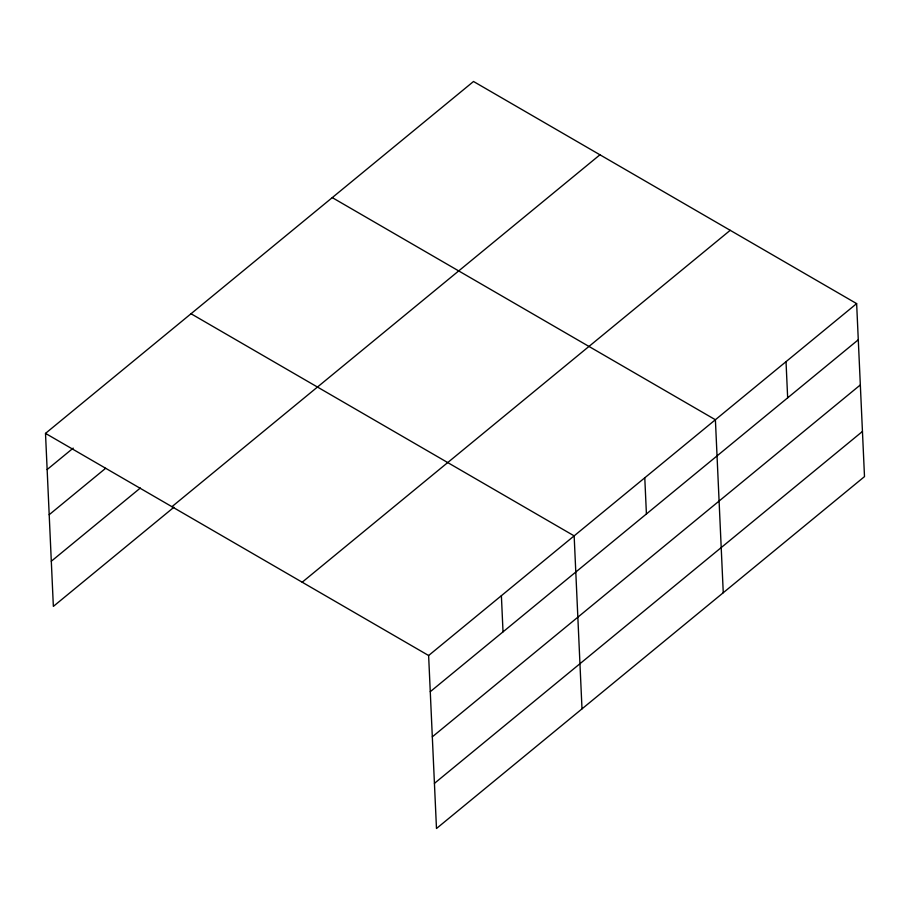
<?xml version="1.0" encoding="UTF-8"?>
<svg xmlns="http://www.w3.org/2000/svg" width="910" height="910" viewBox="0 0 910 910"><rect width="100%" height="100%" fill="white"/><g stroke="black" fill="none" stroke-linecap="round" stroke-linejoin="round"><path stroke-width="1.36" d="M173.901 507.268L53.36 606.39L45.5 433.387L473.518 81.49L856.64 303.61L864.5 476.612L436.482 828.51L428.621 655.518L856.64 303.61M47.138 469.549L73.209 448.118M49.197 514.707L105.662 468.275M51.301 561.231L140.356 488.01M171.933 506.699L599.952 154.791M302.188 582.218L730.218 230.31M430.271 691.68L858.289 339.771M432.318 736.838L860.337 384.93M434.434 783.362L862.452 431.454M332.275 197.618L715.396 419.749L723.257 592.74M191.032 313.745L574.153 535.876L582.002 708.867M45.5 433.387L428.621 655.518M786.024 361.679L787.662 397.841M644.78 477.807L646.418 513.968M501.387 595.697L503.025 631.859"/></g></svg>
